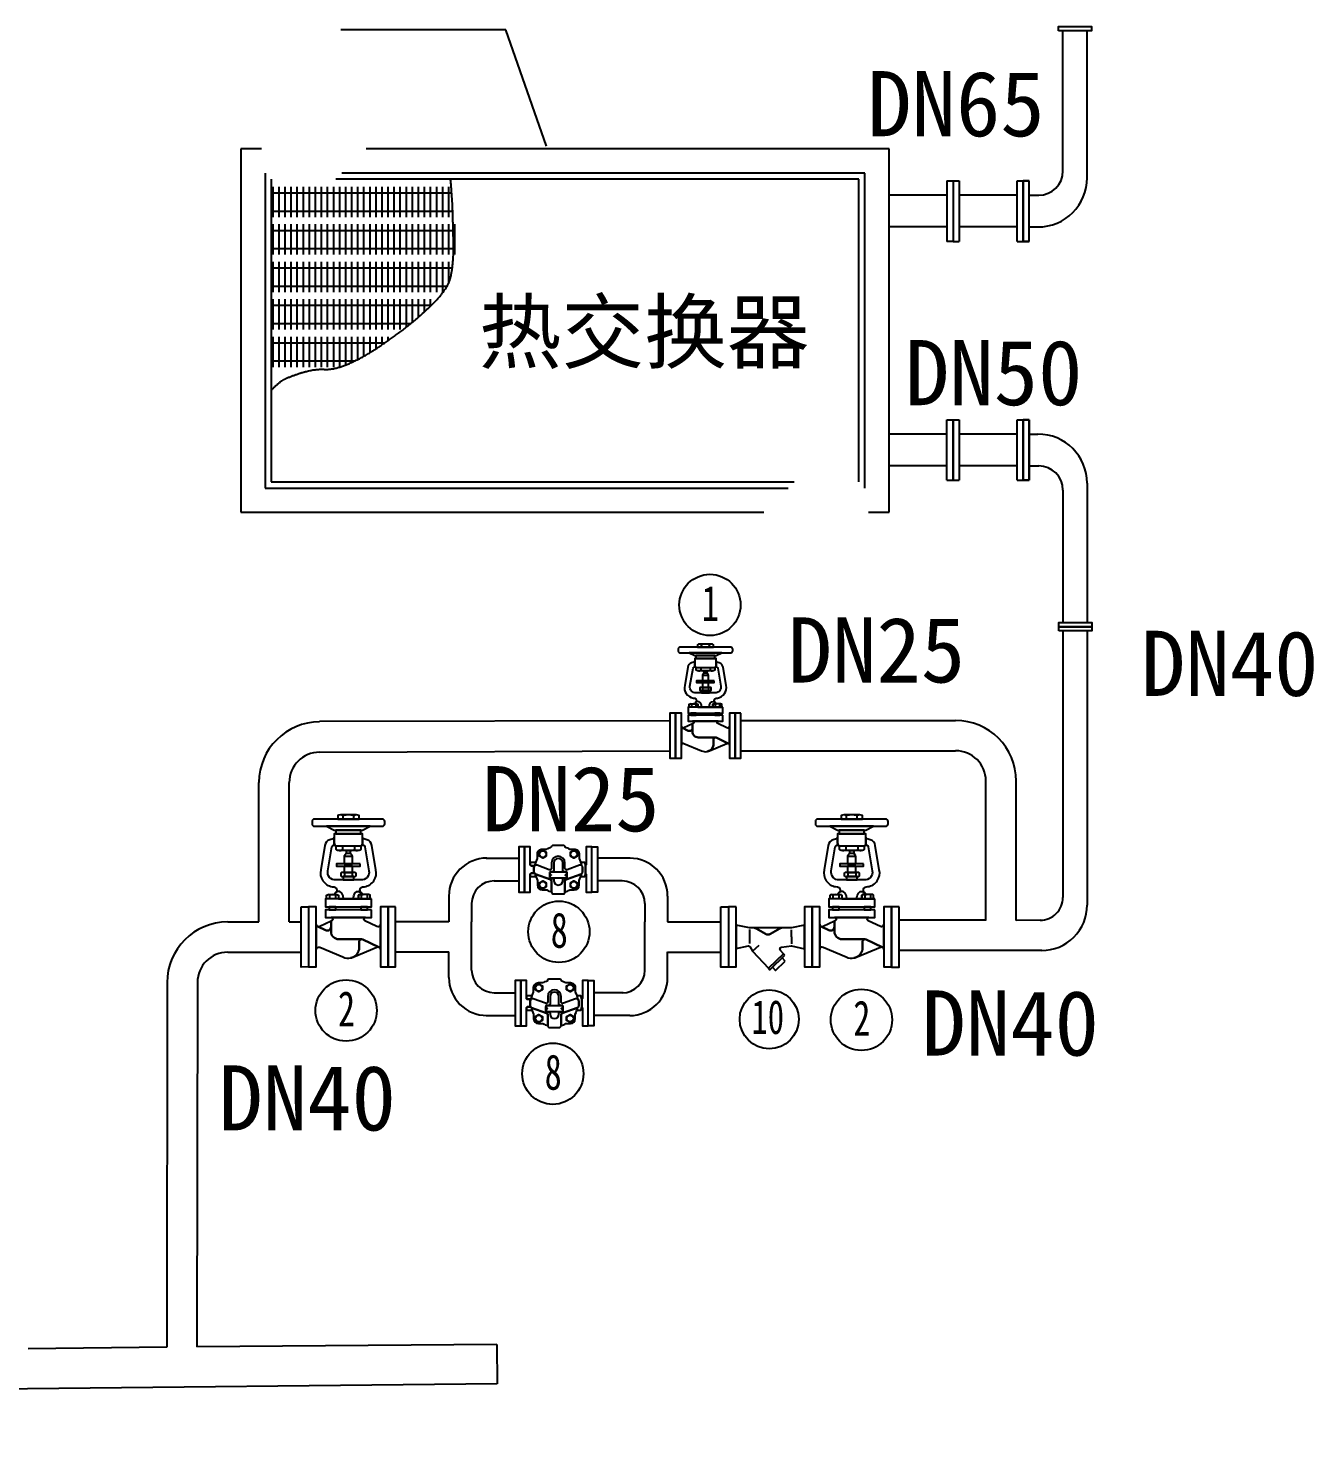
# Model space of a CAD drawing. Extents: x -681219 to -550379, y -242630 to -158199.
# Drawn here: x -598288 to -594447, y -171456 to -167246 of the extents above; entities that cross this region are included whole.
import ezdxf
from ezdxf.enums import TextEntityAlignment as Align

# ---------------------------------------------------------------- set-up
doc = ezdxf.new("R2010")
doc.units = 0
doc.header["$LTSCALE"] = 1000
doc.linetypes.add('G', pattern=[2, 1.25, -0.25, 0.25, -0.25])
doc.linetypes.add('K', pattern=[2.5, 1.25, -0.25, 0.25, -0.25, 0.25, -0.25])
doc.layers.get('0').update_dxf_attribs({"linetype": 'CONTINUOUS'})
for name, color, linetype in [('01', 7, 'CONTINUOUS'), ('02C', 3, 'CONTINUOUS'), ('07', 6, 'K'), ('10', 1, 'CONTINUOUS'), ('11', 3, 'CONTINUOUS'), ('15', 7, 'CONTINUOUS')]:
    doc.layers.add(name, color=color, linetype=linetype)
doc.styles.add('常规', font='')
doc.styles.get('常规').set_extended_font_data('SimSun')

# ---------------------------------------------------------------- blocks, each defined once
blk = doc.blocks.new('直段')
at = {"layer": '01', "color": 6, "ltscale": 1.25}
for p, q in [((3267.7, 5392.1), (3275.7, 5392.1)), ((3352.3, 5392.1), (3360.3, 5392.1)), ((3352.3, 5312.1), (3352.3, 5392.1)), ((3360.3, 5312.1), (3360.3, 5392.1))]:
    blk.add_line(p, q, dxfattribs=at)
at = {"layer": '01', "color": 6}
for p, q in [((3267.7, 5392.1), (3267.7, 5312.1)), ((3275.7, 5392.1), (3275.7, 5312.1)), ((3352.3, 5373.1), (3275.7, 5373.1)), ((3352.3, 5331.1), (3275.7, 5331.1)), ((3267.7, 5312.1), (3275.7, 5312.1)), ((3352.3, 5312.1), (3360.3, 5312.1))]:
    blk.add_line(p, q, dxfattribs=at)
at = {"layer": '07', "color": 6, "linetype": 'ByBlock', "lineweight": -2}
blk.add_line((3360.3, 5392.1), (3360.3, 5312.1), dxfattribs=at)
blk.add_line((3360.3, 5392.1), (3360.3, 5312.1), dxfattribs=at)
blk = doc.blocks.new('BSA1L')
at = {"color": 4}
for p, q in [((54.215379, 185.599538), (54.215358, 190.866514)), ((71.09388, 185.599538), (71.09388, 190.866514)), ((53.026763, 143.408363), (53.02674, 137.399566)), ((72.282498, 143.408363), (72.282498, 137.399566)), ((56.074416, 127.074309), (68.925583, 127.074309)), ((66.099799, 131.20133), (58.900201, 131.20133)), ((56.551251, 100.49373), (56.551234, 95.87403)), ((68.758004, 100.49373), (68.758004, 95.87403)), ((32.92306, 65.872712), (32.92306, 59.762096)), ((42.120523, 65.872712), (42.120536, 59.762096)), ((82.879476, 65.872712), (82.879463, 59.762096)), ((92.07694, 65.872712), (92.07694, 59.762096))]:
    blk.add_line(p, q, dxfattribs=at)
for points in [[(119.73171, 181.785914, 0.414214), (115.933099, 185.584525), (9.066901, 185.584525, 0.414214), (5.26829, 181.785914), (5.26829, 178.042425, 0.414214), (9.066901, 174.243814), (62.5, 174.243814), (115.933099, 174.243814, 0.414214), (119.73171, 178.042425)], [(45.745776, 185.569513), (79.563462, 185.599538), (79.563462, 190.911126, 0.151687), (75.321745, 192.203806), (62.654619, 192.203806), (49.987493, 192.203806, 0.151687), (45.745776, 190.911126)], [(105.928125, 105.421149), (99.542192, 143.747083, 0.310322), (91.567632, 152.873054), (86.654278, 154.431481, -0.252716), (84.795625, 157.06318), (84.795625, 146.732148, -0.236339), (83.463376, 144.071071, -0.476894), (88.41312, 142.018735), (94.885762, 104.042078, -0.48938), (81.964371, 89.685191), (62.5, 89.685191), (43.035628, 89.685191, -0.48938), (30.114237, 104.042078), (36.58688, 142.018735, -0.476894), (41.536623, 144.071071), (42.896316, 143.580445, -0.323196), (40.204374, 147.521136), (40.204374, 157.06318, -0.252716), (38.345721, 154.431481), (33.432367, 152.873054, 0.310322), (25.457808, 143.747083), (19.071875, 105.421149, 0.440151), (37.124647, 79.035245), (39.997969, 78.598758, -0.614929), (42.823737, 70.241395), (42.582242, 70.034806), (40.105041, 66.601431), (44.424393, 66.601431, -0.151687), (46.735798, 65.897021), (46.735798, 59.737786), (62.5, 59.737786), (78.264201, 59.737786), (78.264201, 65.897021, -0.151687), (80.575606, 66.601431), (84.894959, 66.601431), (82.417757, 70.034806), (82.176262, 70.241395, -0.614929), (85.00203, 78.598758), (87.875353, 79.035245, 0.440151)], [(84.795625, 157.06318, -0.059994), (84.795625, 157.873976), (84.795625, 162.289753), (40.204374, 162.289753), (40.204374, 157.873976, -0.059994), (40.204374, 157.06318), (40.204374, 147.521136, 0.368201), (43.528159, 143.408363), (81.471841, 143.408363, 0.414214), (84.795625, 146.732148)], [(43.364269, 143.442617), (81.944969, 143.408363), (81.944969, 137.348671, -0.151687), (77.105831, 135.873925), (62.654619, 135.873925), (48.203407, 135.873925, -0.151687), (43.364269, 137.348671)], [(62.654619, 101.460877), (53.493586, 101.460877, 0.151687), (50.425919, 100.525993), (50.425919, 95.841766, 0.151687), (53.493586, 94.906883), (62.654619, 94.906883), (71.815652, 94.906883, 0.151687), (74.883319, 95.841766), (74.883319, 100.525993, 0.151687), (71.815652, 101.460877)], [(46.735798, 59.737786), (28.307798, 59.737786), (28.307798, 65.897021, -0.151687), (30.619203, 66.601431), (37.521798, 66.601431), (44.424393, 66.601431, -0.151687), (46.735798, 65.897021)], [(78.264201, 59.737786), (96.692201, 59.737786), (96.692201, 65.897021, 0.151687), (94.380796, 66.601431), (87.478201, 66.601431), (80.575606, 66.601431, 0.151687), (78.264201, 65.897021)], [(35.219606, 24.671562), (17.39309, 16.222521, -0.188965), (14.474356, 16.274468), (26.614703, 10.423555, 0.552777), (35.219606, 15.828597)], [(113.000004, 19.972092, -0.522686), (107.606909, 16.222521), (88.390312, 25.330404, -0.756375), (89.461035, 30.377576), (35.538964, 30.377576, -0.756374), (36.60969, 25.330405), (35.219606, 24.671562), (35.219606, 8.304717, 0.414214), (47.219606, -3.695283), (83.507591, -3.695283, -0.114393), (85.267565, -4.103279), (110.50267, -16.265073, -0.305418), (113.000004, -19.972092), (113.000004, 0)], [(79.507591, -7.695283, -0.414214), (83.507591, -3.695283), (47.219606, -3.695283, -0.414214), (35.219606, 8.304717), (35.219606, 15.828597, -0.552777), (26.614703, 10.423555), (14.474356, 16.274468, -0.303723), (11.999995, 19.972092), (11.999995, 0), (11.999995, -19.972092, -0.522686), (17.39309, -16.222521), (53.934214, -31.732036, 0.158217), (66.18024, -33.317683, 0.23204), (77.871512, -24.265637, 0.137413), (79.507591, -15.822343)], [(85.220748, -4.080716, 0.550659), (79.507591, -7.695283), (79.507591, -15.822343, -0.137413), (77.871512, -24.265637, -0.23204), (66.18024, -33.317683, 0.064472), (71.065785, -31.732036), (107.606909, -16.222521, -0.187358), (110.50267, -16.265073)]]:
    blk.add_lwpolyline(points, format="xyb", close=True, dxfattribs=at)
for points in [[(96.912516, 174.243814), (62.5, 174.243814), (28.087483, 174.243814), (40.204374, 168.178291), (84.795625, 168.178291)], [(82.297331, 168.178291), (42.702669, 168.178291), (42.702669, 162.289753), (62.5, 162.289753), (82.297331, 162.289753)], [(68.925583, 127.074309), (66.099799, 131.20133), (66.099799, 135.873925), (58.900201, 135.873925), (58.900201, 131.20133), (56.074416, 127.074309), (56.074416, 114.852858), (62.5, 114.852858), (68.925583, 114.852858)], [(81.056809, 114.852858), (62.5, 114.852858), (56.074416, 114.852858), (43.94319, 114.852858), (43.94319, 111.343443), (62.5, 111.343443), (69.325381, 111.343443), (81.056809, 111.343443)], [(68.925583, 111.343443), (56.074416, 111.343443), (56.074416, 101.460877), (68.925583, 101.460877)], [(71.146781, 94.906883), (54.162457, 94.906883), (54.162457, 89.685191), (62.5, 89.685191), (71.146781, 89.685191)], [(11.999995, 0), (11.999995, 19.972092), (11.999995, 47.5), (0, 47.5), (0, 0), (0, -47.5), (11.999995, -47.5)], [(98.734061, 59.737786), (62.5, 59.737786), (26.265939, 59.737786), (26.265939, 47.364933), (98.734061, 47.364933)], [(42.828178, 47.364933), (32.21537, 47.364933), (32.21537, 42.750429), (42.828178, 42.750429)], [(92.784629, 47.364933), (82.171822, 47.364933), (82.171822, 42.750429), (92.784629, 42.750429)], [(125, 47.5), (113.000004, 47.5), (113.000004, 0), (113.000004, -47.5), (125, -47.5), (125, 0)], [(98.734061, 42.750429), (62.5, 42.750429), (26.265939, 42.750429), (26.265939, 30.377576), (98.734061, 30.377576)]]:
    blk.add_lwpolyline(points, close=True, dxfattribs=at)
at = {"color": 4, "flags": 128}
blk.add_lwpolyline([(54.828787, 59.737786), (54.118687, 64.656958), (52.113078, 68.712348), (49.164135, 71.19185), (45.789677, 71.660075), (42.582242, 70.034806), (40.105041, 66.601431)], dxfattribs=at)
at = {"color": 4, "extrusion": (0, 0, -1), "flags": 128}
blk.add_lwpolyline([(-70.171213, 59.737786), (-70.881312, 64.656958), (-72.886921, 68.712348), (-75.835865, 71.19185), (-79.210322, 71.660075), (-82.417757, 70.034806), (-84.894959, 66.601431)], dxfattribs=at)
at = {"color": 4}
for centre, radius, start, end in [((49.948113, 184.727434), 7.476476, 55.197024, 89.698211), ((62.654619, 164.906291), 27.297515, 90, 108.008529), ((62.654619, 164.906291), 27.297515, 71.991471, 90), ((75.361125, 184.727434), 7.476476, 90.301789, 124.802976), ((48.15848, 144.403298), 8.529491, 270.301789, 304.802976), ((62.654619, 167.016127), 31.142202, 251.991471, 270), ((62.654619, 167.016127), 31.142202, 270, 288.008529), ((77.150758, 144.403298), 8.529491, 235.197024, 269.698211), ((53.465105, 96.053865), 5.407086, 55.197024, 89.698211), ((53.465105, 100.313894), 5.407086, 270.301789, 304.802976), ((62.654619, 81.718951), 19.741925, 90, 108.008529), ((62.654619, 114.648808), 19.741925, 251.991471, 270), ((62.654619, 81.718951), 19.741925, 71.991471, 90), ((62.654619, 114.648808), 19.741925, 270, 288.008529), ((71.844133, 96.053865), 5.407086, 90.301789, 124.802976), ((71.844133, 100.313894), 5.407086, 235.197024, 269.698211), ((30.597744, 62.527392), 4.074096, 55.197024, 89.698211), ((37.521798, 51.726416), 14.875015, 90, 108.008529), ((37.521798, 51.726416), 14.875015, 71.991471, 90), ((44.445852, 62.527392), 4.074096, 90.301789, 124.802976), ((80.554147, 62.527392), 4.074096, 55.197024, 89.698211), ((87.478201, 51.726416), 14.875015, 90, 108.008529), ((94.402255, 62.527392), 4.074096, 90.301789, 124.802976)]:
    blk.add_arc(centre, radius, start, end, dxfattribs=at)
blk = doc.blocks.new('fig33vl')
at = {"color": 0}
for p, q in [((33.7, -10.4), (33.7, 11.4)), ((99.3, 0), (99.3, 11)), ((99.3, 0), (99.3, -11)), ((38, -22.4), (48.3, -13.3))]:
    blk.add_line(p, q, dxfattribs=at)
for points in [[(12, 47.5), (0, 47.5), (0, 0), (0, -47.5), (12, -47.5)], [(131.7, 0), (131.7, 47.5), (119.7, 47.5), (119.7, -47.5), (131.7, -47.5)], [(88.9, -29), (86.8, -26.8), (63, -49.6), (65, -51.8)], [(89.3, -38.3), (84.5, -33.2), (69.3, -47.7), (74, -52.8)]]:
    blk.add_lwpolyline(points, close=True, dxfattribs=at)
for points in [[(119.7, 18.5), (99.3, 14), (83.4, 14, 0.134772), (80.8, 13.3), (66.3, 4.7, -0.273503), (58.2, 4.7), (43.5, 13.3, 0.133799), (40.9, 14), (33.3, 14), (12, 18.3), (12, -18.5), (31.5, -14.4, -0.315746), (33.7, -15.3), (38, -22.4), (63, -49.6), (86.8, -26.8), (81.8, -21.3, -0.601177), (83.6, -16.3), (99.3, -14), (119.7, -18.7)], [(80.8, 13.3, -0.134772), (83.4, 14), (40.9, 14, -0.133799), (43.5, 13.3), (58.2, 4.7, 0.273503), (66.3, 4.7)]]:
    blk.add_lwpolyline(points, format="xyb", close=True, dxfattribs=at)
blk = doc.blocks.new('ft14flb')
at = {"color": 4}
for p, q in [((128.2, 8.4), (126.9, 13.1)), ((58.6, -4.7), (82.8, -4.7)), ((126.9, -13.1), (128.2, -8.4))]:
    blk.add_line(p, q, dxfattribs=at)
for points in [[(19.5, -5), (19.5, 4.2, -0.217867), (21.2, 8), (14, 8, -0.414214), (12, 10), (12, 15), (12, 47.5), (0, 47.5), (0, 0), (0, -47.5), (12, -47.5), (12, -10, -0.414214), (14, -8), (20.6, -8, -0.165426)], [(56.7, 14), (56.7, 3.1, -0.520567), (51.8, -0.4), (26.2, 8.9, 0.215908), (22.1, 8.6, -0.077563), (27, 23), (27, 33, -0.414214), (37, 43), (46.5, 43, -0.056605), (56.7, 47.3, -0.42473), (60.5, 51.2), (80.9, 51.2, -0.424729), (84.7, 47.3, -0.056605), (94.9, 43), (104.4, 43, -0.414214), (114.4, 33), (114.4, 23, -0.077563), (119.3, 8.6, 0.215909), (115.2, 8.9), (89.7, -0.4, -0.520925), (84.7, 3.1), (84.7, 14, 1), (56.7, 14), (56.7, 14)], [(31.1, 32.2, -1), (45, 32.2, -1)], [(96.4, 32.2, -1), (110.4, 32.2, -1)], [(141.3, 0), (141.3, 47.5), (129.3, 47.5), (129.3, 10, -0.213318), (128.2, 8.4), (128.2, -8.4, -0.213318), (129.3, -10), (129.3, -15.3), (129.3, -47.5), (141.3, -47.5)], [(23.7, 15), (12, 15), (12, 10, 0.414214), (14, 8), (21.2, 8, -0.052856), (22.1, 8.6, -0.033424)], [(121.9, 4.2, 0.520567), (115.2, 8.9), (89.7, -0.4, -0.520925), (84.7, 3.1), (84.7, 14), (84.7, 14, 1), (56.7, 14), (56.7, 14), (56.7, 14), (56.7, 14), (56.7, 14), (56.7, 3.1, -0.520567), (51.8, -0.4), (26.2, 8.9, 0.520567), (19.5, 4.2), (19.5, -5, 0.315299), (22.8, -9.6), (54.3, -21.1, -0.315299), (56.7, -24.6), (56.7, -47.5, 0.414214), (60.5, -51.2), (80.9, -51.2, 0.414214), (84.7, -47.5), (84.7, -24.6, -0.315299), (87.1, -21.1), (118.6, -9.6, 0.315299), (121.9, -5)], [(89.3, -7.4, 0.414214), (86.5, -4.7), (82.8, -4.7, -0.414214), (80, -1.9), (80, 14, 1), (61.4, 14), (61.4, -1.9, -0.414214), (58.6, -4.7), (54.9, -4.7, 0.414214), (52.1, -7.4), (52.1, -15.8, 0.414214), (54.9, -18.6), (58.6, -18.6, -0.414214), (61.4, -21.4), (61.4, -23.3, 1), (80, -23.3), (80, -21.4, -0.414214), (82.8, -18.6), (86.5, -18.6, 0.414214), (89.3, -15.8)], [(128.2, 8.4, 0.213318), (129.3, 10), (129.3, 15), (129.3, 15.3), (126.9, 13.1), (126.4, 15), (117.7, 15, -0.033424), (119.3, 8.6, -0.273875), (121.9, 4.2), (121.9, -5, -0.283071), (119.2, -9.4, -0.029228), (117.7, -15), (126.4, -15), (126.9, -13.1), (129.3, -15.3), (129.3, -10, 0.213318), (128.2, -8.4)], [(22.3, -9.4, -0.112384), (20.6, -8), (14, -8, 0.414214), (12, -10), (12, -15), (23.7, -15, -0.029228)], [(56.7, -24.6, 0.315299), (54.3, -21.1), (22.8, -9.6, -0.029586), (22.3, -9.4, 0.073348), (27, -23), (27, -33, 0.413852), (37, -43), (46.5, -43, 0.056594), (56.7, -47.3)], [(45, -32.2, -1), (31.1, -32.2, -1)], [(88.4, -7.4, 0.41421), (86.5, -5.6), (54.9, -5.6, 0.414214), (53, -7.4), (53, -15.8, 0.41421), (54.9, -17.7), (86.5, -17.7, 0.414204), (88.4, -15.8)], [(55.8, -11.6, -1), (54, -11.6, -1)], [(114.4, -23, 0.073348), (119.2, -9.4, -0.029587), (118.6, -9.6), (87.1, -21.1, 0.315299), (84.7, -24.6), (84.7, -47.3, 0.056594), (94.9, -43), (104.4, -43, 0.413852), (114.4, -33)], [(87.5, -11.6, -1), (85.6, -11.6, -1)], [(110.4, -32.2, -1), (96.4, -32.2, -1)]]:
    blk.add_lwpolyline(points, format="xyb", close=True, dxfattribs=at)
for points in [[(45.3, 28), (38, 23.8), (30.8, 28), (30.8, 36.3), (38, 40.5), (45.3, 36.3)], [(96.1, 28), (96.1, 36.3), (103.4, 40.5), (110.6, 36.3), (110.6, 28), (103.4, 23.8)], [(45.3, -36.3), (38, -40.5), (30.8, -36.3), (30.8, -28), (38, -23.8), (45.3, -28)], [(96.1, -28), (103.4, -23.8), (110.6, -28), (110.6, -36.3), (103.4, -40.5), (96.1, -36.3)]]:
    blk.add_lwpolyline(points, close=True, dxfattribs=at)
for centre in [(54.9, -11.6), (86.5, -11.6)]:
    blk.add_circle(centre, 0.931, dxfattribs=at)

msp = doc.modelspace()

# ---------------------------------------------------------------- linework, layer by layer
at = {"color": 4}
for points in [[(-595210.2527, -167253.8502), (-595210.2527, -167241.3601), (-595111.3726, -167241.3601), (-595111.3726, -167253.8502)], [(-595209.5959, -169035.1573), (-595209.5959, -169022.6672), (-595110.7158, -169022.6672), (-595110.7158, -169035.1573)], [(-595209.5959, -169047.6475), (-595209.5959, -169035.1573), (-595110.7158, -169035.1573), (-595110.7158, -169047.6475)], [(-596354.0634, -169292.9348), (-596371.0963, -169292.9437), (-596371.0258, -169428.1598), (-596353.9929, -169428.1509)], [(-596159.1647, -169292.9348), (-596176.1975, -169292.9437), (-596176.1271, -169428.1598), (-596159.0942, -169428.1509)], [(-596805.2978, -169692.9064), (-596822.3307, -169692.9153), (-596822.2602, -169828.1314), (-596805.2273, -169828.1225)], [(-596604.267, -169692.9891), (-596587.2341, -169692.998), (-596587.3046, -169828.2141), (-596604.3375, -169828.2052)], [(-597473.1916, -169872.1711), (-597450.481, -169872.1593), (-597450.3873, -170051.951), (-597473.0978, -170051.9629)], [(-597190.6163, -169871.651), (-597213.3268, -169871.6629), (-597213.2329, -170051.951), (-597190.5223, -170051.9392)], [(-596218.9484, -169871.7337), (-596196.2379, -169871.7456), (-596196.3319, -170052.0337), (-596219.0424, -170052.0219)], [(-595686.6368, -169871.6742), (-595709.3473, -169871.6861), (-595709.2533, -170051.9742), (-595686.5428, -170051.9624)], [(-596816.7485, -170092.2388), (-596833.7814, -170092.2476), (-596833.7109, -170227.4637), (-596816.6781, -170227.4549)], [(-596615.6472, -170092.2388), (-596598.6143, -170092.2476), (-596598.6848, -170227.4637), (-596615.7177, -170227.4549)]]:
    msp.add_lwpolyline(points, close=True, dxfattribs=at)
at = {"layer": '01', "ltscale": 1.25}
for p, q in [((-595197.0184, -167672.8652), (-595197.0184, -167253.8502)), ((-595124.6069, -167693.231), (-595124.6069, -167253.8502)), ((-595315.7472, -167702.2824), (-595297.6444, -167702.2824)), ((-595315.7472, -167883.3109), (-595315.7472, -167702.2824)), ((-595297.6444, -167883.3109), (-595297.6444, -167702.2824)), ((-595315.7472, -167883.3109), (-595297.6444, -167883.3109)), ((-595525.3824, -168416.3337), (-595525.3824, -168597.3622)), ((-595525.3824, -168597.3622), (-595525.3824, -168416.3337)), ((-595297.6444, -168416.3337), (-595315.7472, -168416.3337)), ((-595315.7472, -168416.3337), (-595297.6444, -168416.3337)), ((-595315.7472, -168416.3337), (-595315.7472, -168597.3622)), ((-595297.6444, -168416.3337), (-595297.6444, -168597.3622)), ((-595297.6444, -168597.3622), (-595297.6444, -168416.3337)), ((-595315.7472, -168597.3622), (-595297.6444, -168597.3622)), ((-595315.7472, -168597.3622), (-595297.6444, -168597.3622))]:
    msp.add_line(p, q, dxfattribs=at)
at = {"layer": '01', "color": 6, "linetype": 'G', "ltscale": 1.25}
for p, q in [((-595716.5227, -167606.7366), (-597653.1564, -167606.7366)), ((-597653.1564, -167606.7366), (-597653.1564, -168692.908)), ((-595716.5227, -168692.908), (-595716.5227, -167606.7366)), ((-595788.9342, -167679.148), (-597580.745, -167679.148)), ((-597580.745, -167679.148), (-597580.745, -168620.4966)), ((-595807.037, -167697.2509), (-597562.6422, -167697.2509)), ((-597562.6422, -167697.2509), (-597562.6422, -168602.3937)), ((-595807.037, -168602.3937), (-595807.037, -167697.2509)), ((-595788.9342, -168620.4966), (-595788.9342, -167679.148)), ((-595543.4853, -167702.2824), (-595525.3824, -167702.2824)), ((-595543.4853, -167702.2824), (-595543.4853, -167883.3109)), ((-597562.6422, -167738.55), (-597023.0843, -167738.55)), ((-597557.6864, -167720.4471), (-597557.6864, -167810.9614)), ((-597539.5835, -167720.4471), (-597539.5835, -167810.9614)), ((-597521.4807, -167720.4471), (-597521.4807, -167810.9614)), ((-597503.3778, -167720.4471), (-597503.3778, -167810.9614)), ((-597485.275, -167720.4471), (-597485.275, -167810.9614)), ((-597467.1721, -167720.4471), (-597467.1721, -167810.9614)), ((-597449.0692, -167720.4471), (-597449.0692, -167810.9614)), ((-597430.9664, -167720.4471), (-597430.9664, -167810.9614)), ((-597412.8635, -167720.4471), (-597412.8635, -167810.9614)), ((-597394.7607, -167720.4471), (-597394.7607, -167810.9614)), ((-597376.6578, -167720.4471), (-597376.6578, -167810.9614)), ((-597358.555, -167720.4471), (-597358.555, -167810.9614)), ((-597340.4521, -167720.4471), (-597340.4521, -167810.9614)), ((-597322.3492, -167720.4471), (-597322.3492, -167810.9614)), ((-597304.2464, -167720.4471), (-597304.2464, -167810.9614)), ((-597286.1435, -167720.4471), (-597286.1435, -167810.9614)), ((-597268.0407, -167720.4471), (-597268.0407, -167810.9614)), ((-597249.9378, -167720.4471), (-597249.9378, -167810.9614)), ((-597231.835, -167720.4471), (-597231.835, -167810.9614)), ((-597213.7321, -167720.4471), (-597213.7321, -167810.9614)), ((-597195.6292, -167720.4471), (-597195.6292, -167810.9614)), ((-597177.5264, -167720.4471), (-597177.5264, -167810.9614)), ((-597159.4235, -167720.4471), (-597159.4235, -167810.9614)), ((-597141.3207, -167720.4471), (-597141.3207, -167810.9614)), ((-597123.2178, -167720.4471), (-597123.2178, -167810.9614)), ((-597105.115, -167720.4471), (-597105.115, -167810.9614)), ((-597087.0121, -167720.4471), (-597087.0121, -167810.9614)), ((-597068.9092, -167720.4471), (-597068.9092, -167810.9614)), ((-597050.8064, -167720.4471), (-597050.8064, -167810.9614)), ((-597032.7035, -167720.4471), (-597032.7035, -167810.9614)), ((-597562.6422, -167792.8586), (-597020.1218, -167792.8586)), ((-597557.6864, -167832.4173), (-597557.6864, -167922.9316)), ((-597539.5835, -167832.4173), (-597539.5835, -167922.9316)), ((-597521.4807, -167832.4173), (-597521.4807, -167922.9316)), ((-597503.3778, -167832.4173), (-597503.3778, -167922.9316)), ((-597485.275, -167832.4173), (-597485.275, -167922.9316)), ((-597467.1721, -167832.4173), (-597467.1721, -167922.9316)), ((-597449.0692, -167832.4173), (-597449.0692, -167922.9316)), ((-597430.9664, -167832.4173), (-597430.9664, -167922.9316)), ((-597412.8635, -167832.4173), (-597412.8635, -167922.9316)), ((-597394.7607, -167832.4173), (-597394.7607, -167922.9316)), ((-597376.6578, -167832.4173), (-597376.6578, -167922.9316)), ((-597358.555, -167832.4173), (-597358.555, -167922.9316)), ((-597340.4521, -167832.4173), (-597340.4521, -167922.9316)), ((-597322.3492, -167832.4173), (-597322.3492, -167922.9316)), ((-597304.2464, -167832.4173), (-597304.2464, -167922.9316)), ((-597286.1435, -167832.4173), (-597286.1435, -167922.9316)), ((-597268.0407, -167832.4173), (-597268.0407, -167922.9316)), ((-597249.9378, -167832.4173), (-597249.9378, -167922.9316)), ((-597231.835, -167832.4173), (-597231.835, -167922.9316)), ((-597213.7321, -167832.4173), (-597213.7321, -167922.9316)), ((-597195.6292, -167832.4173), (-597195.6292, -167922.9316)), ((-597177.5264, -167832.4173), (-597177.5264, -167922.9316)), ((-597159.4235, -167832.4173), (-597159.4235, -167922.9316)), ((-597141.3207, -167832.4173), (-597141.3207, -167922.9316)), ((-597123.2178, -167832.4173), (-597123.2178, -167922.9316)), ((-597105.115, -167832.4173), (-597105.115, -167922.9316)), ((-597087.0121, -167832.4173), (-597087.0121, -167922.9316)), ((-597068.9092, -167832.4173), (-597068.9092, -167922.9316)), ((-597050.8064, -167832.4173), (-597050.8064, -167922.9316)), ((-597032.7035, -167832.4173), (-597032.7035, -167922.9316)), ((-597014.6007, -167832.4173), (-597014.6007, -167922.9316)), ((-597562.6422, -167850.5201), (-597018.6388, -167850.5201)), ((-597562.6422, -167904.8287), (-597017.6623, -167904.8287)), ((-597562.6422, -167962.4903), (-597021.1485, -167962.4903)), ((-597557.6864, -167944.3874), (-597557.6864, -168034.9017)), ((-597539.5835, -167944.3874), (-597539.5835, -168034.9017)), ((-597521.4807, -167944.3874), (-597521.4807, -168034.9017)), ((-597503.3778, -167944.3874), (-597503.3778, -168034.9017)), ((-597485.275, -167944.3874), (-597485.275, -168034.9017)), ((-597467.1721, -167944.3874), (-597467.1721, -168034.9017)), ((-597449.0692, -167944.3874), (-597449.0692, -168034.9017)), ((-597430.9664, -167944.3874), (-597430.9664, -168034.9017)), ((-597412.8635, -167944.3874), (-597412.8635, -168034.9017)), ((-597394.7607, -167944.3874), (-597394.7607, -168034.9017)), ((-597376.6578, -167944.3874), (-597376.6578, -168034.9017)), ((-597358.555, -167944.3874), (-597358.555, -168034.9017)), ((-597340.4521, -167944.3874), (-597340.4521, -168034.9017)), ((-597322.3492, -167944.3874), (-597322.3492, -168034.9017)), ((-597304.2464, -167944.3874), (-597304.2464, -168034.9017)), ((-597286.1435, -167944.3874), (-597286.1435, -168034.9017)), ((-597268.0407, -167944.3874), (-597268.0407, -168034.9017)), ((-597249.9378, -167944.3874), (-597249.9378, -168034.9017)), ((-597231.835, -167944.3874), (-597231.835, -168034.9017)), ((-597213.7321, -167944.3874), (-597213.7321, -168034.9017)), ((-597195.6292, -167944.3874), (-597195.6292, -168034.9017)), ((-597177.5264, -167944.3874), (-597177.5264, -168034.9017)), ((-597159.4235, -167944.3874), (-597159.4235, -168034.9017)), ((-597141.3207, -167944.3874), (-597141.3207, -168034.9017)), ((-597123.2178, -167944.3874), (-597123.2178, -168034.9017)), ((-597105.115, -167944.3874), (-597105.115, -168034.9017)), ((-597087.0121, -167944.3874), (-597087.0121, -168034.9017)), ((-597068.9092, -167944.3874), (-597068.9092, -168034.9017)), ((-597050.8064, -167944.3874), (-597050.8064, -168034.9017)), ((-597032.7035, -167944.3874), (-597032.7035, -168009.148)), ((-597562.6422, -168016.7988), (-597036.6695, -168016.7988)), ((-597557.6864, -168056.3576), (-597557.6864, -168146.8718)), ((-597539.5835, -168056.3576), (-597539.5835, -168146.8718)), ((-597521.4807, -168056.3576), (-597521.4807, -168146.8718)), ((-597503.3778, -168056.3576), (-597503.3778, -168146.8718)), ((-597485.275, -168056.3576), (-597485.275, -168146.8718)), ((-597467.1721, -168056.3576), (-597467.1721, -168146.8718)), ((-597449.0692, -168056.3576), (-597449.0692, -168146.8718)), ((-597430.9664, -168056.3576), (-597430.9664, -168146.8718)), ((-597412.8635, -168056.3576), (-597412.8635, -168146.8718)), ((-597394.7607, -168056.3576), (-597394.7607, -168146.8718)), ((-597376.6578, -168056.3576), (-597376.6578, -168146.8718)), ((-597358.555, -168056.3576), (-597358.555, -168146.8718)), ((-597340.4521, -168056.3576), (-597340.4521, -168146.8718)), ((-597322.3492, -168056.3576), (-597322.3492, -168146.8718)), ((-597304.2464, -168056.3576), (-597304.2464, -168146.8718)), ((-597286.1435, -168056.3576), (-597286.1435, -168146.8718)), ((-597268.0407, -168056.3576), (-597268.0407, -168146.8718)), ((-597249.9378, -168056.3576), (-597249.9378, -168146.8718)), ((-597231.835, -168056.3576), (-597231.835, -168146.8718)), ((-597213.7321, -168056.3576), (-597213.7321, -168146.8718)), ((-597195.6292, -168056.3576), (-597195.6292, -168146.8718)), ((-597177.5264, -168056.3576), (-597177.5264, -168146.8718)), ((-597159.4235, -168056.3576), (-597159.4235, -168140.7424)), ((-597141.3207, -168056.3576), (-597141.3207, -168126.1483)), ((-597123.2178, -168056.3576), (-597123.2178, -168110.7166)), ((-597105.115, -168056.3576), (-597105.115, -168094.5627)), ((-597087.0121, -168056.3576), (-597087.0121, -168077.6651)), ((-597562.6422, -168074.4604), (-597083.67, -168074.4604)), ((-597562.6422, -168128.769), (-597144.4953, -168128.769)), ((-597557.6864, -168168.3277), (-597557.6864, -168258.842)), ((-597539.5835, -168168.3277), (-597539.5835, -168258.842)), ((-597521.4807, -168168.3277), (-597521.4807, -168258.842)), ((-597503.3778, -168168.3277), (-597503.3778, -168258.842)), ((-597485.275, -168168.3277), (-597485.275, -168258.842)), ((-597467.1721, -168168.3277), (-597467.1721, -168258.842)), ((-597449.0692, -168168.3277), (-597449.0692, -168258.842)), ((-597430.9664, -168168.3277), (-597430.9664, -168258.842)), ((-597412.8635, -168168.3277), (-597412.8635, -168258.842)), ((-597394.7607, -168168.3277), (-597394.7607, -168258.842)), ((-597376.6578, -168168.3277), (-597376.6578, -168258.842)), ((-597358.555, -168168.3277), (-597358.555, -168258.842)), ((-597340.4521, -168168.3277), (-597340.4521, -168252.9676)), ((-597322.3492, -168168.3277), (-597322.3492, -168245.4686)), ((-597304.2464, -168168.3277), (-597304.2464, -168236.7774)), ((-597286.1435, -168168.3277), (-597286.1435, -168227.1016)), ((-597268.0407, -168168.3277), (-597268.0407, -168216.3877)), ((-597249.9378, -168168.3277), (-597249.9378, -168204.9042)), ((-597231.835, -168168.3277), (-597231.835, -168192.8969)), ((-597213.7321, -168168.3277), (-597213.7321, -168180.4419)), ((-597562.6422, -168186.4306), (-597222.3768, -168186.4306)), ((-597562.6422, -168240.7391), (-597312.2431, -168240.7391)), ((-595543.4853, -168597.3622), (-595543.4853, -168416.3337)), ((-595543.4853, -168416.3337), (-595525.3824, -168416.3337)), ((-597562.6422, -168602.3937), (-595807.037, -168602.3937)), ((-595543.4853, -168597.3622), (-595525.3824, -168597.3622)), ((-597580.745, -168620.4966), (-595788.9342, -168620.4966)), ((-597653.1564, -168692.908), (-595716.5227, -168692.908))]:
    msp.add_line(p, q, dxfattribs=at)
at = {"layer": '01', "color": 6}
for p, q in [((-595525.3824, -167702.2824), (-595525.3824, -167883.3109)), ((-595543.4853, -167745.2767), (-595716.5227, -167745.2767)), ((-595543.4853, -167840.3167), (-595716.5227, -167840.3167)), ((-595525.3824, -167883.3109), (-595543.4853, -167883.3109)), ((-595525.3824, -168416.3337), (-595525.3824, -168597.3622)), ((-595543.4853, -168459.3279), (-595716.5227, -168459.3279)), ((-595543.4853, -168554.3679), (-595716.5227, -168554.3679))]:
    msp.add_line(p, q, dxfattribs=at)
at = {"layer": '01'}
for p, q in [((-595315.7472, -167702.2824), (-595315.7472, -167883.3109)), ((-595297.6444, -167745.2767), (-595269.4298, -167745.2767)), ((-595297.6444, -167840.3167), (-595271.6927, -167840.3167)), ((-595525.3824, -168416.3337), (-595525.3824, -168597.3622)), ((-595315.7472, -168416.3337), (-595315.7472, -168597.3622)), ((-595315.7472, -168416.3337), (-595315.7472, -168597.3622)), ((-597508.3364, -169916.8325), (-597473.1683, -169916.8142))]:
    msp.add_line(p, q, dxfattribs=at)
at = {"layer": '01', "color": 4, "ltscale": 1.25}
for p, q in [((-595297.6444, -167702.2824), (-595315.7472, -167702.2824)), ((-595297.6444, -167883.3109), (-595297.6444, -167702.2824)), ((-595297.6444, -168416.3337), (-595297.6444, -168597.3622)), ((-595297.6444, -168597.3622), (-595315.7472, -168597.3622))]:
    msp.add_line(p, q, dxfattribs=at)
at = {"layer": '01', "color": 4}
for p, q in [((-595297.6444, -167883.3109), (-595315.7472, -167883.3109)), ((-595297.6444, -168416.3337), (-595315.7472, -168416.3337))]:
    msp.add_line(p, q, dxfattribs=at)
at = {"layer": '01', "color": 7}
for p, q in [((-595297.6444, -168459.3279), (-595271.6927, -168459.3279)), ((-595297.6444, -168554.3679), (-595269.4298, -168554.3679)), ((-597417.8221, -169317.6079), (-596371.061, -169315.3299)), ((-596159.153, -169315.2861), (-595517.5572, -169315.2592)), ((-597417.8221, -169410.0971), (-596371.061, -169405.7735)), ((-596159.1058, -169405.8003), (-595517.5572, -169405.7735))]:
    msp.add_line(p, q, dxfattribs=at)
at = {"layer": '01', "color": 7, "ltscale": 1.25}
for p, q in [((-595197.0184, -168626.7794), (-595197.0184, -169022.6672)), ((-595124.6069, -168606.4137), (-595124.6069, -168626.7794)), ((-595124.6069, -168616.5965), (-595124.6069, -169022.6672)), ((-595197.0184, -169047.6475), (-595197.0184, -169844.2261)), ((-595124.6069, -169047.6475), (-595124.6069, -169866.8547)), ((-597598.8507, -169916.8631), (-597598.8507, -169500.6114)), ((-597508.3364, -169916.8325), (-597508.3364, -169500.6114)), ((-595427.0429, -169912.6579), (-595427.0429, -169496.2878)), ((-595336.5286, -169912.6064), (-595336.5286, -169496.2878)), ((-596919.7165, -169726.6474), (-596822.3131, -169726.6338)), ((-596489.8483, -169726.7301), (-596587.2516, -169726.7165)), ((-596895.7324, -169794.5783), (-596822.2777, -169794.4987)), ((-596513.8324, -169794.661), (-596587.287, -169794.5813)), ((-597031.5158, -169839.7903), (-597031.5104, -169916.6614)), ((-596378.049, -169839.873), (-596378.0544, -169916.744)), ((-597692.3585, -169917.3638), (-597598.8507, -169916.8631)), ((-597031.5104, -169916.6614), (-597190.5928, -169916.7443)), ((-596378.0544, -169916.744), (-596218.9719, -169916.827)), ((-595427.0429, -169912.1618), (-595686.6156, -169912.2971)), ((-595264.9513, -169912.1142), (-595336.5286, -169912.6064)), ((-597692.3113, -170007.8781), (-597473.1209, -170007.7638)), ((-597031.5079, -170007.14), (-597190.5456, -170007.3059)), ((-597031.5091, -170083.7912), (-597031.5079, -170006.9201)), ((-596378.0557, -170083.8739), (-596378.0569, -170007.0028)), ((-596378.0569, -170007.2227), (-596219.0192, -170007.3885)), ((-595350.6721, -170002.6732), (-595686.5684, -170002.8483)), ((-595260.3784, -170002.6261), (-595384.7177, -170002.6909)), ((-597873.2927, -170098.4867), (-597874.4748, -171188.1067)), ((-597782.7784, -170098.4395), (-597783.9891, -171187.0812)), ((-596895.7232, -170128.9957), (-596833.7622, -170129.0688)), ((-596510.5236, -170128.9957), (-596598.6335, -170129.0688)), ((-596919.7036, -170196.9279), (-596833.7269, -170196.9352)), ((-596491.1968, -170197.0185), (-596598.6689, -170196.9352)), ((-597874.4748, -171188.1067), (-598288.1755, -171192.6879)), ((-596888.2629, -171179.937), (-597783.9891, -171187.0812)), ((-596888.2629, -171179.937), (-596886.9059, -171297.5977)), ((-596886.9059, -171297.5977), (-611281.2005, -171456.0633))]:
    msp.add_line(p, q, dxfattribs=at)
at = {"layer": '01', "color": 0}
for p, q in [((-596805.245, -169726.6315), (-596805.2096, -169794.4801)), ((-596963.5827, -169862.4582), (-596963.6123, -169916.6614)), ((-596445.9821, -169862.5409), (-596445.9525, -169916.744)), ((-596963.5772, -170061.1195), (-596963.6123, -169916.6614)), ((-596445.9875, -170061.2022), (-596445.9525, -169916.744))]:
    msp.add_line(p, q, dxfattribs=at)
at = {"layer": '01', "ltscale": 1.25}
for centre, radius in [((-595269.4298, -167672.8652), 72.4114), ((-595271.6927, -167693.231), 147.0857)]:
    msp.add_arc(centre, radius, 270, 0, dxfattribs=at)
at = {"layer": '01', "color": 7, "ltscale": 1.25}
for centre, radius, start, end in [((-595271.6927, -168606.4137), 147.0857, 0, 90), ((-595269.4298, -168626.7794), 72.4114, 0, 90), ((-597417.8221, -169500.6114), 181.0286, 90, 180), ((-595517.5572, -169496.2878), 181.0286, 0, 90), ((-597417.8221, -169500.6114), 90.5143, 90, 180), ((-595517.5572, -169496.2878), 90.5143, 0, 90), ((-596918.3729, -169839.7823), 113.1429, 90.0040399, 180.0040399), ((-596491.1918, -169839.865), 113.1429, 359.9959601, 89.9959601), ((-595264.9041, -169844.2261), 67.8857, 270, 0.0000002), ((-595260.3784, -169866.8547), 135.7714, 270, 0.0000002), ((-597692.2641, -170098.3923), 181.0286, 90.0298713, 180.0298713), ((-597692.2641, -170098.3923), 90.5143, 90.0298713, 180.0298713), ((-596918.3662, -170083.793), 113.1429, 179.9991059, 269.9991059), ((-596491.1985, -170083.8757), 113.1429, 270.0008941, 0.0008941)]:
    msp.add_arc(centre, radius, start, end, dxfattribs=at)
at = {"layer": '01', "color": 0}
for centre, start, end in [((-596895.697, -169862.464), 90.0298713, 179.9950868), ((-596513.8678, -169862.5467), 0.0049132, 89.9701287), ((-596895.6915, -170061.11), 180.008059, 269.9732746), ((-596513.8732, -170061.1927), 270.0267254, 359.991941)]:
    msp.add_arc(centre, 67.8857, start, end, dxfattribs=at)
at = {"layer": '02C', "color": 6, "linetype": 'G', "ltscale": 1.25}
for centre, radius, start, end in [((-600007.8827, -167956.7566), 2992.7643, 4.209279, 4.9744235), ((-598530.0202, -167847.9885), 1510.9046, 1.3873908, 4.209279), ((-624798.7065, -168484.1969), 27787.294, 1.24616144, 1.3873908), ((-598751.2497, -167917.5853), 1733.6752, 0.6807483, 1.2461614), ((-597542.9495, -167903.2284), 525.2896, 355.2335364, 0.6807483), ((-597352.5, -167919.1087), 334.1792, 348.4026411, 355.2335364), ((-597126.1542, -167965.5599), 103.1162, 326.8731351, 348.4026411), ((-597283.8138, -167862.6776), 291.3749, 314.1142968, 326.8731351), ((-597842.3188, -167286.6328), 1093.7185, 310.4093282, 314.1142968), ((-597667.6725, -167491.7739), 824.304, 306.1413876, 310.4093282), ((-598241.9895, -166705.3825), 1798.0861, 304.2332707, 306.1413876), ((-597519.9566, -167811.4213), 476.9263, 295.1317438, 301.7476444), ((-597826.5919, -167315.8586), 1059.6849, 301.7476444, 304.2332707), ((-597405.5686, -168473.5564), 207.2454, 89.6594954, 104.3764275), ((-597403.4679, -168120.0758), 146.2414, 269.6594954, 287.1993972), ((-597458.3735, -167942.6979), 331.9228, 287.1993972, 295.1317438), ((-597390.3106, -168492.6812), 237.9412, 127.5127577, 136.4074116), ((-597486.2376, -168367.7244), 80.4096, 112.1817727, 127.5127577), ((-597268.0948, -168902.7535), 658.2006, 108.9599449, 112.1817727), ((-597376.257, -168587.9129), 325.2987, 104.3764275, 108.9599449)]:
    msp.add_arc(centre, radius, start, end, dxfattribs=at)
at = {"layer": '07', "color": 6, "linetype": 'Continuous', "ltscale": 1.25}
for p, q in [((-596861.6122, -167251.0766), (-597354.1716, -167251.0766)), ((-596740.2156, -167598.9401), (-596861.6122, -167251.0766))]:
    msp.add_line(p, q, dxfattribs=at)
at = {"layer": '10', "color": 4}
for p, q in [((-595124.6069, -167253.8502), (-595197.0184, -167253.8502)), ((-595124.6069, -167253.8502), (-595197.0184, -167253.8502)), ((-595123.9502, -169047.6475), (-595196.3616, -169047.6475))]:
    msp.add_line(p, q, dxfattribs=at)
at = {"layer": '11', "color": 3, "linetype": 'Continuous', "ltscale": 1.25}
for centre, radius in [((-596251.5107, -168969.9429), 91.5267), ((-596702.7929, -169946.7392), 91.5267), ((-597338.4514, -170182.0381), 91.5267), ((-595798.894, -170209.8279), 91.5267), ((-596074.5252, -170208.1135), 88.0441), ((-596720.8988, -170370.9104), 91.5267)]:
    msp.add_circle(centre, radius, dxfattribs=at)

# ---------------------------------------------------------------- block references
for name, p, xscale, yscale, zscale in [('BSA1L', (-596353.9929, -169360.5707), 1.422926692433745, 1.422926692433745, 1.422926692433745), ('ft14flb', (-596805.2273, -169760.5558), 1.422457036892747, 1.422457036892747, 1.422457036892747), ('ft14flb', (-596816.6781, -170159.8881), 1.422457036892747, 1.422457036892747, 1.422457036892747)]:
    msp.add_blockref(name, p, dxfattribs=dict(xscale=xscale, yscale=yscale, zscale=zscale))
at = {"color": 4}
for name, p, xscale, yscale, zscale in [('BSA1L', (-597450.3873, -169961.8323), 1.89723558991166, 1.89723558991166, 1.89723558991166), ('BSA1L', (-595946.5017, -169961.8048), 1.89723558991166, 1.89723558991166, 1.89723558991166), ('fig33vl', (-596196.2379, -169961.8345), 1.896609382523663, 1.896609382523663, 1.896609382523663)]:
    msp.add_blockref(name, p, dxfattribs=dict(at, xscale=xscale, yscale=yscale, zscale=zscale))
at = {"layer": '01', "color": 0, "xscale": 2.262857142857143, "yscale": 2.262857142857143, "zscale": 2.262857142857143}
for p in [(-602919.6731, -179903.8728), (-602919.6731, -180617.9241)]:
    msp.add_blockref('直段', p, dxfattribs=at)

# ---------------------------------------------------------------- texts
at = {"color": 0}
for s, p in [('DN65', (-595781.8657, -167374.4622)), ('DN50', (-595669.0807, -168178.0345)), ('DN40', (-594963.8678, -169046.9109)), ('DN25', (-596932.1354, -169451.5201)), ('DN40', (-595619.7907, -170121.7533)), ('DN40', (-597720.0387, -170345.5913))]:
    msp.add_text(s, height=194.93701, dxfattribs=at).set_placement(p, align=Align.TOP_LEFT)
at = {"color": 7}
msp.add_text('DN25', height=194.93701, dxfattribs=at).set_placement((-596019.3386, -169006.8056), align=Align.TOP_LEFT)
at = {"layer": '01', "color": 4, "ltscale": 1.25, "insert": (-596941.8059, -168063.3055), "char_height": 181.02857, "width": 1416.993902, "attachment_point": 1, "style": '常规'}
msp.add_mtext('{\\C6;热交换器}', dxfattribs=at)
at = {"layer": '15', "color": 3, "ltscale": 1.25, "width": 0.707}
for s, height, p in [('1', 105.5759, (-596275.7882, -169017.6808)), ('8', 105.5759, (-596727.0704, -169994.4771)), ('2', 105.5759, (-597362.7289, -170229.776)), ('10', 101.5587, (-596127.7482, -170252.1249)), ('2', 105.5759, (-595823.1714, -170257.5659)), ('8', 105.5759, (-596745.1763, -170418.6483))]:
    msp.add_text(s, height=height, dxfattribs=at).set_placement(p)

doc.saveas('drawing.dxf')
